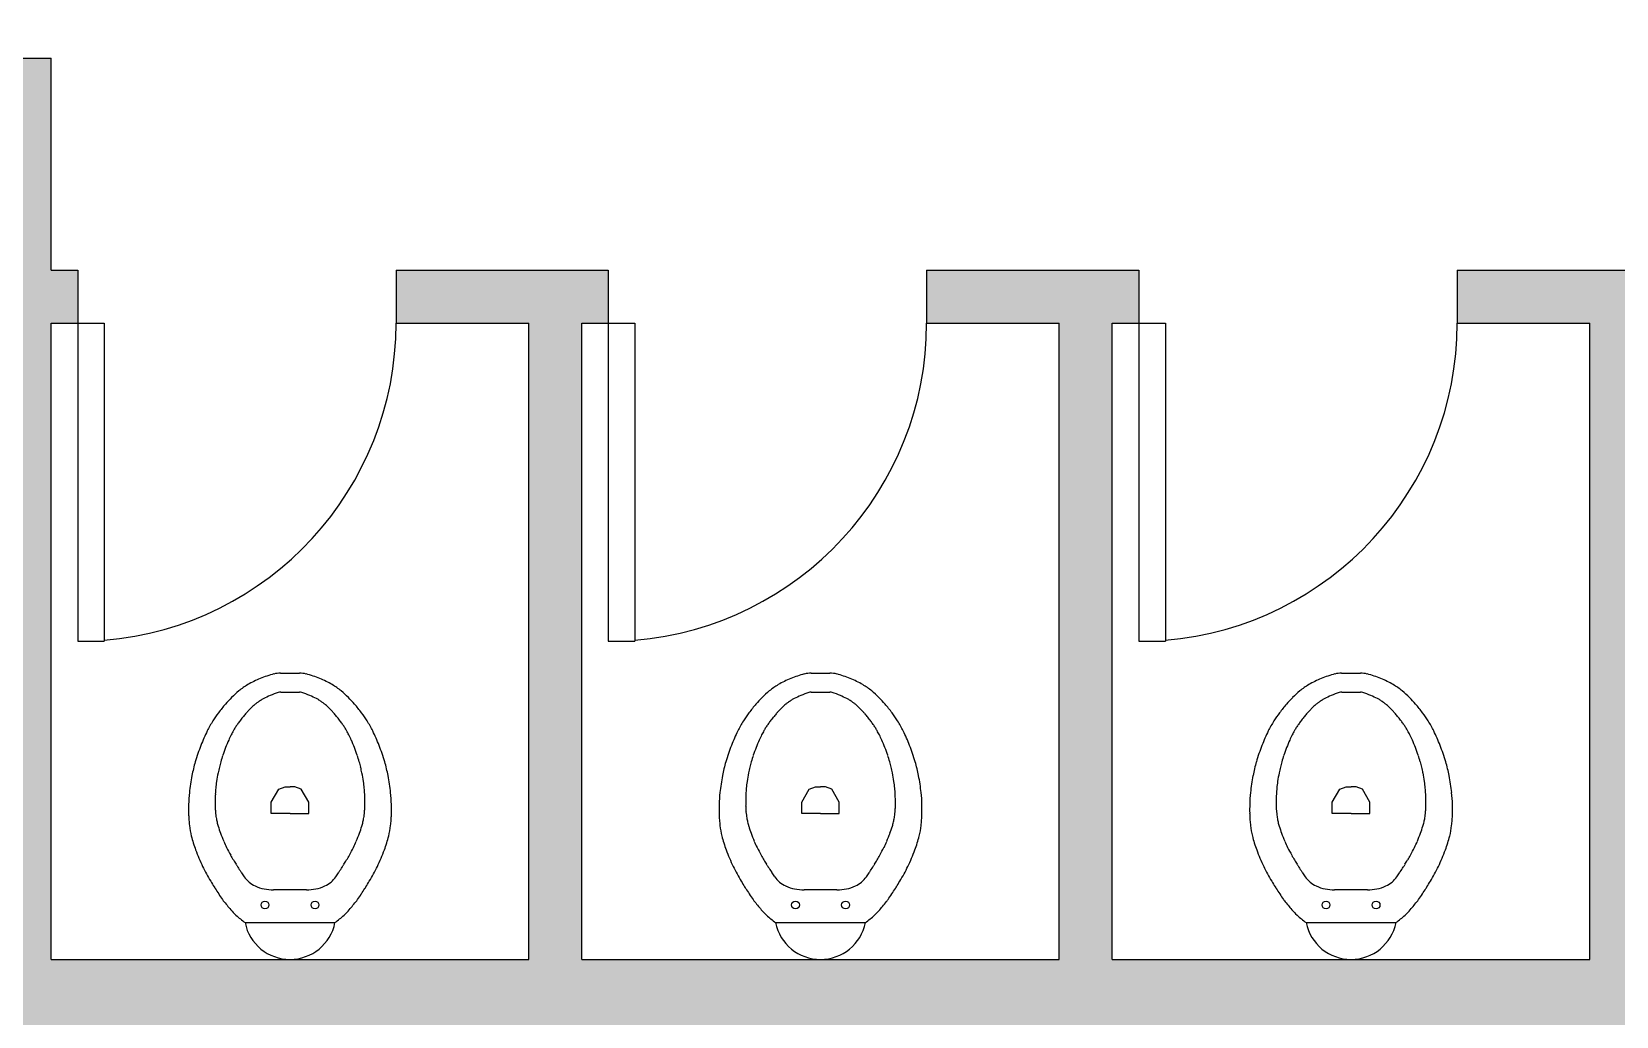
# Model space of a CAD drawing. Header units: metres. Extents: x 95 to 486, y 2972 to 3465.
# Drawn here: x 177.249 to 180.236, y 3239.496 to 3241.354 of the extents above; entities that cross this region are included whole.
import ezdxf

# ---------------------------------------------------------------- set-up
doc = ezdxf.new("R2010")
doc.units = ezdxf.units.M
for name, color, linetype in [('0_HOJA-CARATULA', 7, 'Continuous'), ('0_MUROS', 7, 'Continuous'), ('0_PUERTAS-VENTANAS', 3, 'Continuous'), ('0_SANITARIOS', 1, 'Continuous')]:
    doc.layers.add(name, color=color, linetype=linetype)

msp = doc.modelspace()

# ---------------------------------------------------------------- hatches: boundary and pattern name
at = {"layer": '0_MUROS'}
msp.add_hatch(color=256, dxfattribs=at).paths.add_polyline_path([(181.3361, 3241.3036), (181.1861, 3241.3036), (181.1861, 3240.9036), (180.9361, 3240.9036), (180.9361, 3240.8036), (181.1861, 3240.8036), (181.1861, 3239.6036), (180.2861, 3239.6036), (180.2861, 3240.8036), (180.3361, 3240.8036), (180.3361, 3240.9036), (179.9361, 3240.9036), (179.9361, 3240.8036), (180.1861, 3240.8036), (180.1861, 3239.6036), (179.2861, 3239.6036), (179.2861, 3240.8036), (179.3361, 3240.8036), (179.3361, 3240.9036), (178.9361, 3240.9036), (178.9361, 3240.8036), (179.1861, 3240.8036), (179.1861, 3239.6036), (178.2861, 3239.6036), (178.2861, 3240.8036), (178.3361, 3240.8036), (178.3361, 3240.9036), (177.9361, 3240.9036), (177.9361, 3240.8036), (178.1861, 3240.8036), (178.1861, 3239.6036), (177.2861, 3239.6036), (177.2861, 3240.8036), (177.3361, 3240.8036), (177.3361, 3240.9036), (177.2861, 3240.9036), (177.2861, 3241.3036), (177.1861, 3241.3036), (177.1861, 3239.6036), (176.2861, 3239.6036), (176.2861, 3240.9036), (176.1861, 3240.9036), (176.1861, 3239.6036), (175.2861, 3239.6036), (175.2861, 3240.9036), (175.1861, 3240.9036), (175.1861, 3239.6036), (171.8361, 3239.6036), (171.8361, 3239.4536), (175.1861, 3239.4536), (175.1861, 3238.1536), (175.2861, 3238.1536), (175.2861, 3239.4536), (176.1861, 3239.4536), (176.1861, 3238.1536), (176.2861, 3238.1536), (176.2861, 3239.4536), (177.1861, 3239.4536), (177.1861, 3237.7536), (177.2861, 3237.7536), (177.2861, 3239.4536), (178.1861, 3239.4536), (178.1861, 3238.2536), (177.9361, 3238.2536), (177.9361, 3238.1536), (178.3361, 3238.1536), (178.3361, 3238.2536), (178.2861, 3238.2536), (178.2861, 3239.4536), (179.1861, 3239.4536), (179.1861, 3238.2536), (178.9361, 3238.2536), (178.9361, 3238.1536), (179.3361, 3238.1536), (179.3361, 3238.2536), (179.2861, 3238.2536), (179.2861, 3239.4536), (180.1861, 3239.4536), (180.1861, 3238.2536), (179.9361, 3238.2536), (179.9361, 3238.1536), (180.3361, 3238.1536), (180.3361, 3238.2536), (180.2861, 3238.2536), (180.2861, 3239.4536), (181.1861, 3239.4536), (181.1861, 3238.2536), (180.9361, 3238.2536), (180.9361, 3238.1536), (181.1861, 3238.1536), (181.1861, 3237.7536), (181.3361, 3237.7536)])

# ---------------------------------------------------------------- linework, layer by layer
at = {"layer": '0_HOJA-CARATULA'}
msp.add_circle((196.2281, 3222.4589), 101.1095, dxfattribs=at)
at = {"layer": '0_MUROS'}
for p, q in [((177.1861, 3241.3036), (177.2861, 3241.3036)), ((177.2861, 3240.9036), (177.2861, 3241.3036)), ((177.2861, 3240.9036), (177.3361, 3240.9036)), ((177.3361, 3240.9036), (177.3361, 3240.8036)), ((177.9361, 3240.9036), (177.9361, 3240.8036)), ((177.9361, 3240.9036), (178.3361, 3240.9036)), ((178.3361, 3240.9036), (178.3361, 3240.8036)), ((178.9361, 3240.9036), (178.9361, 3240.8036)), ((178.9361, 3240.9036), (179.3361, 3240.9036)), ((179.3361, 3240.9036), (179.3361, 3240.8036)), ((179.9361, 3240.9036), (179.9361, 3240.8036)), ((179.9361, 3240.9036), (180.3361, 3240.9036)), ((177.2861, 3239.6036), (177.2861, 3240.8036)), ((177.2861, 3240.8036), (177.3361, 3240.8036)), ((177.9361, 3240.8036), (178.1861, 3240.8036)), ((178.1861, 3239.6036), (178.1861, 3240.8036)), ((178.2861, 3240.8036), (178.3361, 3240.8036)), ((178.2861, 3239.6036), (178.2861, 3240.8036)), ((178.9361, 3240.8036), (179.1861, 3240.8036)), ((179.1861, 3239.6036), (179.1861, 3240.8036)), ((179.2861, 3239.6036), (179.2861, 3240.8036)), ((179.2861, 3240.8036), (179.3361, 3240.8036)), ((179.9361, 3240.8036), (180.1861, 3240.8036)), ((180.1861, 3239.6036), (180.1861, 3240.8036)), ((177.2861, 3239.6036), (178.1861, 3239.6036)), ((178.2861, 3239.6036), (179.1861, 3239.6036)), ((179.2861, 3239.6036), (180.1861, 3239.6036))]:
    msp.add_line(p, q, dxfattribs=at)
at = {"layer": '0_PUERTAS-VENTANAS'}
for p, q in [((177.3361, 3240.8036), (177.3361, 3240.2036)), ((177.3361, 3240.8036), (177.3861, 3240.8036)), ((177.3861, 3240.8036), (177.3861, 3240.2036)), ((178.3361, 3240.8036), (178.3361, 3240.2036)), ((178.3361, 3240.8036), (178.3861, 3240.8036)), ((178.3861, 3240.8036), (178.3861, 3240.2036)), ((179.3361, 3240.8036), (179.3361, 3240.2036)), ((179.3361, 3240.8036), (179.3861, 3240.8036)), ((179.3861, 3240.8036), (179.3861, 3240.2036)), ((177.3361, 3240.2036), (177.3861, 3240.2036)), ((178.3361, 3240.2036), (178.3861, 3240.2036)), ((179.3361, 3240.2036), (179.3861, 3240.2036))]:
    msp.add_line(p, q, dxfattribs=at)
at = {"layer": '0_PUERTAS-VENTANAS', "color": 5}
for centre in [(177.3361, 3240.8036), (178.3361, 3240.8036), (179.3361, 3240.8036)]:
    msp.add_arc(centre, 0.6, 274.7636, 0, dxfattribs=at)
at = {"layer": '0_SANITARIOS', "color": 2}
for p, q in [((177.7183, 3240.1436), (177.7361, 3240.1436)), ((177.7361, 3240.1436), (177.7539, 3240.1436)), ((178.7183, 3240.1436), (178.7361, 3240.1436)), ((178.7361, 3240.1436), (178.7539, 3240.1436)), ((179.7183, 3240.1436), (179.7361, 3240.1436)), ((179.7361, 3240.1436), (179.7539, 3240.1436)), ((177.7185, 3240.1078), (177.7361, 3240.1078)), ((177.7361, 3240.1078), (177.7538, 3240.1078)), ((178.7185, 3240.1078), (178.7361, 3240.1078)), ((178.7361, 3240.1078), (178.7538, 3240.1078)), ((179.7185, 3240.1078), (179.7361, 3240.1078)), ((179.7361, 3240.1078), (179.7538, 3240.1078)), ((177.7007, 3239.9003), (177.7148, 3239.9248)), ((177.7148, 3239.9248), (177.7267, 3239.9289)), ((177.7267, 3239.9289), (177.7361, 3239.9289)), ((177.7455, 3239.9289), (177.7361, 3239.9289)), ((177.7574, 3239.9248), (177.7455, 3239.9289)), ((177.7715, 3239.9003), (177.7574, 3239.9248)), ((178.7007, 3239.9003), (178.7148, 3239.9248)), ((178.7148, 3239.9248), (178.7267, 3239.9289)), ((178.7267, 3239.9289), (178.7361, 3239.9289)), ((178.7455, 3239.9289), (178.7361, 3239.9289)), ((178.7574, 3239.9248), (178.7455, 3239.9289)), ((178.7715, 3239.9003), (178.7574, 3239.9248)), ((179.7007, 3239.9003), (179.7148, 3239.9248)), ((179.7148, 3239.9248), (179.7267, 3239.9289)), ((179.7267, 3239.9289), (179.7361, 3239.9289)), ((179.7455, 3239.9289), (179.7361, 3239.9289)), ((179.7574, 3239.9248), (179.7455, 3239.9289)), ((179.7715, 3239.9003), (179.7574, 3239.9248)), ((177.7007, 3239.8785), (177.7007, 3239.9003)), ((177.7715, 3239.8785), (177.7715, 3239.9003)), ((178.7007, 3239.8785), (178.7007, 3239.9003)), ((178.7715, 3239.8785), (178.7715, 3239.9003)), ((179.7007, 3239.8785), (179.7007, 3239.9003)), ((179.7715, 3239.8785), (179.7715, 3239.9003)), ((177.7361, 3239.8785), (177.7007, 3239.8785)), ((177.7361, 3239.8785), (177.7715, 3239.8785)), ((178.7361, 3239.8785), (178.7007, 3239.8785)), ((178.7361, 3239.8785), (178.7715, 3239.8785)), ((179.7361, 3239.8785), (179.7007, 3239.8785)), ((179.7361, 3239.8785), (179.7715, 3239.8785)), ((177.7361, 3239.7347), (177.7051, 3239.7347)), ((177.7671, 3239.7347), (177.7361, 3239.7347)), ((178.7361, 3239.7347), (178.7051, 3239.7347)), ((178.7671, 3239.7347), (178.7361, 3239.7347)), ((179.7361, 3239.7347), (179.7051, 3239.7347)), ((179.7671, 3239.7347), (179.7361, 3239.7347)), ((177.6513, 3239.673), (177.8209, 3239.673)), ((178.6513, 3239.673), (178.8209, 3239.673)), ((179.6513, 3239.673), (179.8209, 3239.673))]:
    msp.add_line(p, q, dxfattribs=at)
for centre in [(177.6889, 3239.7063), (177.7833, 3239.7063), (178.6889, 3239.7063), (178.7833, 3239.7063), (179.6889, 3239.7063), (179.7833, 3239.7063)]:
    msp.add_circle(centre, 0.00738, dxfattribs=at)
for centre, radius, start, end in [((177.7498, 3239.9608), 0.1862, 112.0252, 120.0689), ((177.7627, 3239.9288), 0.2207, 104.9863, 112.0252), ((177.7183, 3240.0947), 0.0489, 90, 104.9863), ((177.7539, 3240.0947), 0.0489, 75.0137, 90), ((177.7095, 3239.9288), 0.2207, 67.9748, 75.0137), ((177.7224, 3239.9608), 0.1862, 59.9311, 67.9748), ((178.7498, 3239.9608), 0.1862, 112.0252, 120.0689), ((178.7627, 3239.9288), 0.2207, 104.9863, 112.0252), ((178.7183, 3240.0947), 0.0489, 90, 104.9863), ((178.7539, 3240.0947), 0.0489, 75.0137, 90), ((178.7095, 3239.9288), 0.2207, 67.9748, 75.0137), ((178.7224, 3239.9608), 0.1862, 59.9311, 67.9748), ((179.7498, 3239.9608), 0.1862, 112.0252, 120.0689), ((179.7627, 3239.9288), 0.2207, 104.9863, 112.0252), ((179.7183, 3240.0947), 0.0489, 90, 104.9863), ((179.7539, 3240.0947), 0.0489, 75.0137, 90), ((179.7095, 3239.9288), 0.2207, 67.9748, 75.0137), ((179.7224, 3239.9608), 0.1862, 59.9311, 67.9748), ((177.7729, 3239.9487), 0.2091, 134.5972, 139.2907), ((177.7932, 3239.9281), 0.2381, 130.1987, 134.5972), ((177.7154, 3240.0202), 0.1175, 120.0689, 130.1987), ((177.7114, 3240.0446), 0.0567, 116.0471, 121.7176), ((177.8309, 3239.8001), 0.3289, 113.6942, 116.0471), ((177.7715, 3239.9354), 0.1811, 108.53, 113.6942), ((177.7185, 3240.0937), 0.0142, 90, 108.53), ((177.7538, 3240.0937), 0.0142, 71.47, 90), ((177.7007, 3239.9354), 0.1811, 66.3058, 71.47), ((177.6413, 3239.8001), 0.3289, 63.9529, 66.3058), ((177.7609, 3240.0446), 0.0567, 58.2824, 63.9529), ((177.7568, 3240.0202), 0.1175, 49.8013, 59.9311), ((177.679, 3239.9281), 0.2381, 45.4028, 49.8013), ((177.6993, 3239.9487), 0.2091, 40.7093, 45.4028), ((178.7729, 3239.9487), 0.2091, 134.5972, 139.2907), ((178.7932, 3239.9281), 0.2381, 130.1987, 134.5972), ((178.7154, 3240.0202), 0.1175, 120.0689, 130.1987), ((178.7114, 3240.0446), 0.0567, 116.0471, 121.7176), ((178.8309, 3239.8001), 0.3289, 113.6942, 116.0471), ((178.7715, 3239.9354), 0.1811, 108.53, 113.6942), ((178.7185, 3240.0937), 0.0142, 90, 108.53), ((178.7538, 3240.0937), 0.0142, 71.47, 90), ((178.7007, 3239.9354), 0.1811, 66.3058, 71.47), ((178.6413, 3239.8001), 0.3289, 63.9529, 66.3058), ((178.7609, 3240.0446), 0.0567, 58.2824, 63.9529), ((178.7568, 3240.0202), 0.1175, 49.8013, 59.9311), ((178.679, 3239.9281), 0.2381, 45.4028, 49.8013), ((178.6993, 3239.9487), 0.2091, 40.7093, 45.4028), ((179.7729, 3239.9487), 0.2091, 134.5972, 139.2907), ((179.7932, 3239.9281), 0.2381, 130.1987, 134.5972), ((179.7154, 3240.0202), 0.1175, 120.0689, 130.1987), ((179.7114, 3240.0446), 0.0567, 116.0471, 121.7176), ((179.8309, 3239.8001), 0.3289, 113.6942, 116.0471), ((179.7715, 3239.9354), 0.1811, 108.53, 113.6942), ((179.7185, 3240.0937), 0.0142, 90, 108.53), ((179.7538, 3240.0937), 0.0142, 71.47, 90), ((179.7007, 3239.9354), 0.1811, 66.3058, 71.47), ((179.6413, 3239.8001), 0.3289, 63.9529, 66.3058), ((179.7609, 3240.0446), 0.0567, 58.2824, 63.9529), ((179.7568, 3240.0202), 0.1175, 49.8013, 59.9311), ((179.679, 3239.9281), 0.2381, 45.4028, 49.8013), ((179.6993, 3239.9487), 0.2091, 40.7093, 45.4028), ((177.7923, 3239.9259), 0.2386, 143.215, 147.6648), ((177.8469, 3239.8851), 0.3067, 139.2907, 143.215), ((177.799, 3239.9386), 0.1947, 138.865, 141.2528), ((177.7847, 3239.951), 0.1758, 136.944, 138.865), ((177.8446, 3239.8951), 0.2577, 135.3572, 136.944), ((177.7569, 3239.9817), 0.1346, 132.398, 135.3572), ((177.7716, 3239.9656), 0.1563, 129.6524, 132.398), ((177.7134, 3240.0358), 0.0651, 125.1338, 129.6524), ((177.7415, 3239.9959), 0.1139, 121.7176, 125.1338), ((177.7308, 3239.9959), 0.1139, 54.8662, 58.2824), ((177.7588, 3240.0358), 0.0651, 50.3476, 54.8662), ((177.7006, 3239.9656), 0.1563, 47.602, 50.3476), ((177.7153, 3239.9817), 0.1346, 44.6428, 47.602), ((177.6277, 3239.8951), 0.2577, 43.056, 44.6428), ((177.6875, 3239.951), 0.1758, 41.135, 43.056), ((177.6733, 3239.9386), 0.1947, 38.7472, 41.135), ((177.6253, 3239.8851), 0.3067, 36.785, 40.7093), ((177.6799, 3239.9259), 0.2386, 32.3352, 36.785), ((178.7923, 3239.9259), 0.2386, 143.215, 147.6648), ((178.8469, 3239.8851), 0.3067, 139.2907, 143.215), ((178.799, 3239.9386), 0.1947, 138.865, 141.2528), ((178.7847, 3239.951), 0.1758, 136.944, 138.865), ((178.8446, 3239.8951), 0.2577, 135.3572, 136.944), ((178.7569, 3239.9817), 0.1346, 132.398, 135.3572), ((178.7716, 3239.9656), 0.1563, 129.6524, 132.398), ((178.7134, 3240.0358), 0.0651, 125.1338, 129.6524), ((178.7415, 3239.9959), 0.1139, 121.7176, 125.1338), ((178.7308, 3239.9959), 0.1139, 54.8662, 58.2824), ((178.7588, 3240.0358), 0.0651, 50.3476, 54.8662), ((178.7006, 3239.9656), 0.1563, 47.602, 50.3476), ((178.7153, 3239.9817), 0.1346, 44.6428, 47.602), ((178.6277, 3239.8951), 0.2577, 43.056, 44.6428), ((178.6875, 3239.951), 0.1758, 41.135, 43.056), ((178.6733, 3239.9386), 0.1947, 38.7472, 41.135), ((178.6253, 3239.8851), 0.3067, 36.785, 40.7093), ((178.6799, 3239.9259), 0.2386, 32.3352, 36.785), ((179.7923, 3239.9259), 0.2386, 143.215, 147.6648), ((179.8469, 3239.8851), 0.3067, 139.2907, 143.215), ((179.799, 3239.9386), 0.1947, 138.865, 141.2528), ((179.7847, 3239.951), 0.1758, 136.944, 138.865), ((179.8446, 3239.8951), 0.2577, 135.3572, 136.944), ((179.7569, 3239.9817), 0.1346, 132.398, 135.3572), ((179.7716, 3239.9656), 0.1563, 129.6524, 132.398), ((179.7134, 3240.0358), 0.0651, 125.1338, 129.6524), ((179.7415, 3239.9959), 0.1139, 121.7176, 125.1338), ((179.7308, 3239.9959), 0.1139, 54.8662, 58.2824), ((179.7588, 3240.0358), 0.0651, 50.3476, 54.8662), ((179.7006, 3239.9656), 0.1563, 47.602, 50.3476), ((179.7153, 3239.9817), 0.1346, 44.6428, 47.602), ((179.6277, 3239.8951), 0.2577, 43.056, 44.6428), ((179.6875, 3239.951), 0.1758, 41.135, 43.056), ((179.6733, 3239.9386), 0.1947, 38.7472, 41.135), ((179.6253, 3239.8851), 0.3067, 36.785, 40.7093), ((179.6799, 3239.9259), 0.2386, 32.3352, 36.785), ((177.7548, 3239.9496), 0.1942, 147.6648, 154.0435), ((177.7342, 3239.9768), 0.1199, 147.6623, 150.8541), ((177.7895, 3239.9418), 0.1853, 145.4399, 147.6623), ((177.8014, 3239.9337), 0.1997, 143.2993, 145.4399), ((177.8538, 3239.8946), 0.2651, 141.2528, 143.2993), ((177.6184, 3239.8946), 0.2651, 36.7007, 38.7472), ((177.6708, 3239.9337), 0.1997, 34.5601, 36.7007), ((177.6827, 3239.9418), 0.1853, 32.3377, 34.5601), ((177.738, 3239.9768), 0.1199, 29.1459, 32.3377), ((177.7174, 3239.9496), 0.1942, 25.9565, 32.3352), ((178.7548, 3239.9496), 0.1942, 147.6648, 154.0435), ((178.7342, 3239.9768), 0.1199, 147.6623, 150.8541), ((178.7895, 3239.9418), 0.1853, 145.4399, 147.6623), ((178.8014, 3239.9337), 0.1997, 143.2993, 145.4399), ((178.8538, 3239.8946), 0.2651, 141.2528, 143.2993), ((178.6184, 3239.8946), 0.2651, 36.7007, 38.7472), ((178.6708, 3239.9337), 0.1997, 34.5601, 36.7007), ((178.6827, 3239.9418), 0.1853, 32.3377, 34.5601), ((178.738, 3239.9768), 0.1199, 29.1459, 32.3377), ((178.7174, 3239.9496), 0.1942, 25.9565, 32.3352), ((179.7548, 3239.9496), 0.1942, 147.6648, 154.0435), ((179.7342, 3239.9768), 0.1199, 147.6623, 150.8541), ((179.7895, 3239.9418), 0.1853, 145.4399, 147.6623), ((179.8014, 3239.9337), 0.1997, 143.2993, 145.4399), ((179.8538, 3239.8946), 0.2651, 141.2528, 143.2993), ((179.6184, 3239.8946), 0.2651, 36.7007, 38.7472), ((179.6708, 3239.9337), 0.1997, 34.5601, 36.7007), ((179.6827, 3239.9418), 0.1853, 32.3377, 34.5601), ((179.738, 3239.9768), 0.1199, 29.1459, 32.3377), ((179.7174, 3239.9496), 0.1942, 25.9565, 32.3352), ((177.9259, 3239.8672), 0.3841, 158.6416, 163.5108), ((177.9161, 3239.8711), 0.3736, 154.0435, 158.6416), ((177.9702, 3239.864), 0.3818, 156.3425, 158.6232), ((177.7964, 3239.9401), 0.192, 153.1266, 156.3425), ((177.8361, 3239.92), 0.2365, 150.8541, 153.1266), ((177.6361, 3239.92), 0.2365, 26.8734, 29.1459), ((177.6758, 3239.9401), 0.192, 23.6575, 26.8734), ((177.502, 3239.864), 0.3818, 21.3768, 23.6575), ((177.5561, 3239.8711), 0.3736, 21.3584, 25.9565), ((177.5463, 3239.8672), 0.3841, 16.4892, 21.3584), ((178.9259, 3239.8672), 0.3841, 158.6416, 163.5108), ((178.9161, 3239.8711), 0.3736, 154.0435, 158.6416), ((178.9702, 3239.864), 0.3818, 156.3425, 158.6232), ((178.7964, 3239.9401), 0.192, 153.1266, 156.3425), ((178.8361, 3239.92), 0.2365, 150.8541, 153.1266), ((178.6361, 3239.92), 0.2365, 26.8734, 29.1459), ((178.6758, 3239.9401), 0.192, 23.6575, 26.8734), ((178.502, 3239.864), 0.3818, 21.3768, 23.6575), ((178.5561, 3239.8711), 0.3736, 21.3584, 25.9565), ((178.5463, 3239.8672), 0.3841, 16.4892, 21.3584), ((179.9259, 3239.8672), 0.3841, 158.6416, 163.5108), ((179.9161, 3239.8711), 0.3736, 154.0435, 158.6416), ((179.9702, 3239.864), 0.3818, 156.3425, 158.6232), ((179.7964, 3239.9401), 0.192, 153.1266, 156.3425), ((179.8361, 3239.92), 0.2365, 150.8541, 153.1266), ((179.6361, 3239.92), 0.2365, 26.8734, 29.1459), ((179.6758, 3239.9401), 0.192, 23.6575, 26.8734), ((179.502, 3239.864), 0.3818, 21.3768, 23.6575), ((179.5561, 3239.8711), 0.3736, 21.3584, 25.9565), ((179.5463, 3239.8672), 0.3841, 16.4892, 21.3584), ((177.8062, 3239.9027), 0.2593, 163.5108, 169.4386), ((177.8458, 3239.9077), 0.2498, 164.075, 166.4747), ((177.8403, 3239.9093), 0.2441, 161.0762, 164.075), ((177.9545, 3239.8702), 0.3649, 158.6232, 161.0762), ((177.5177, 3239.8702), 0.3649, 18.9238, 21.3768), ((177.6319, 3239.9093), 0.2441, 15.925, 18.9238), ((177.6265, 3239.9077), 0.2498, 13.5253, 15.925), ((177.666, 3239.9027), 0.2593, 10.5614, 16.4892), ((178.8062, 3239.9027), 0.2593, 163.5108, 169.4386), ((178.8458, 3239.9077), 0.2498, 164.075, 166.4747), ((178.8403, 3239.9093), 0.2441, 161.0762, 164.075), ((178.9545, 3239.8702), 0.3649, 158.6232, 161.0762), ((178.5177, 3239.8702), 0.3649, 18.9238, 21.3768), ((178.6319, 3239.9093), 0.2441, 15.925, 18.9238), ((178.6265, 3239.9077), 0.2498, 13.5253, 15.925), ((178.666, 3239.9027), 0.2593, 10.5614, 16.4892), ((179.8062, 3239.9027), 0.2593, 163.5108, 169.4386), ((179.8458, 3239.9077), 0.2498, 164.075, 166.4747), ((179.8403, 3239.9093), 0.2441, 161.0762, 164.075), ((179.9545, 3239.8702), 0.3649, 158.6232, 161.0762), ((179.5177, 3239.8702), 0.3649, 18.9238, 21.3768), ((179.6319, 3239.9093), 0.2441, 15.925, 18.9238), ((179.6265, 3239.9077), 0.2498, 13.5253, 15.925), ((179.666, 3239.9027), 0.2593, 10.5614, 16.4892), ((178.0063, 3239.8654), 0.4629, 169.4386, 173.4513), ((177.9338, 3239.8888), 0.3399, 168.7198, 171.445), ((177.8804, 3239.8994), 0.2854, 166.4747, 168.7198), ((177.5918, 3239.8994), 0.2854, 11.2802, 13.5253), ((177.5384, 3239.8888), 0.3399, 8.555, 11.2802), ((177.4659, 3239.8654), 0.4629, 6.5487, 10.5614), ((179.0063, 3239.8654), 0.4629, 169.4386, 173.4513), ((178.9338, 3239.8888), 0.3399, 168.7198, 171.445), ((178.8804, 3239.8994), 0.2854, 166.4747, 168.7198), ((178.5918, 3239.8994), 0.2854, 11.2802, 13.5253), ((178.5384, 3239.8888), 0.3399, 8.555, 11.2802), ((178.4659, 3239.8654), 0.4629, 6.5487, 10.5614), ((180.0063, 3239.8654), 0.4629, 169.4386, 173.4513), ((179.9338, 3239.8888), 0.3399, 168.7198, 171.445), ((179.8804, 3239.8994), 0.2854, 166.4747, 168.7198), ((179.5918, 3239.8994), 0.2854, 11.2802, 13.5253), ((179.5384, 3239.8888), 0.3399, 8.555, 11.2802), ((179.4659, 3239.8654), 0.4629, 6.5487, 10.5614), ((177.767, 3239.8928), 0.222, 173.4513, 179.2465), ((178.038, 3239.8872), 0.4436, 174.8989, 176.3489), ((177.8069, 3239.9078), 0.2116, 171.445, 174.8989), ((177.6653, 3239.9078), 0.2116, 5.1011, 8.555), ((177.4342, 3239.8872), 0.4436, 3.6511, 5.1011), ((177.7052, 3239.8928), 0.222, 0.7535, 6.5487), ((178.767, 3239.8928), 0.222, 173.4513, 179.2465), ((179.038, 3239.8872), 0.4436, 174.8989, 176.3489), ((178.8069, 3239.9078), 0.2116, 171.445, 174.8989), ((178.6653, 3239.9078), 0.2116, 5.1011, 8.555), ((178.4342, 3239.8872), 0.4436, 3.6511, 5.1011), ((178.7052, 3239.8928), 0.222, 0.7535, 6.5487), ((179.767, 3239.8928), 0.222, 173.4513, 179.2465), ((180.038, 3239.8872), 0.4436, 174.8989, 176.3489), ((179.8069, 3239.9078), 0.2116, 171.445, 174.8989), ((179.6653, 3239.9078), 0.2116, 5.1011, 8.555), ((179.4342, 3239.8872), 0.4436, 3.6511, 5.1011), ((179.7052, 3239.8928), 0.222, 0.7535, 6.5487), ((178.3577, 3239.8851), 0.8127, 179.2465, 180.3871), ((178.2584, 3239.8976), 0.6634, 178.9888, 179.8168), ((177.821, 3239.899), 0.226, 179.8168, 181.2352), ((178.3642, 3239.9107), 0.7694, 181.2352, 181.5772), ((177.7289, 3239.9069), 0.1338, 176.3489, 178.9888), ((177.6381, 3239.8907), 0.043, 181.5772, 183.0242), ((177.6527, 3239.8915), 0.0576, 183.0242, 183.8125), ((178.2409, 3239.9307), 0.6472, 183.8125, 184.0477), ((177.2313, 3239.9307), 0.6472, 355.9523, 356.1875), ((177.7433, 3239.9069), 0.1338, 1.0112, 3.6511), ((177.8195, 3239.8915), 0.0576, 356.1875, 356.9758), ((177.108, 3239.9107), 0.7694, 358.4228, 358.7648), ((177.8342, 3239.8907), 0.043, 356.9758, 358.4228), ((177.2138, 3239.8976), 0.6634, 0.1832, 1.0112), ((177.6512, 3239.899), 0.226, 358.7648, 0.1832), ((177.1146, 3239.8851), 0.8127, 359.6129, 0.7535), ((179.3577, 3239.8851), 0.8127, 179.2465, 180.3871), ((179.2584, 3239.8976), 0.6634, 178.9888, 179.8168), ((178.821, 3239.899), 0.226, 179.8168, 181.2352), ((179.3642, 3239.9107), 0.7694, 181.2352, 181.5772), ((178.7289, 3239.9069), 0.1338, 176.3489, 178.9888), ((178.6381, 3239.8907), 0.043, 181.5772, 183.0242), ((178.6527, 3239.8915), 0.0576, 183.0242, 183.8125), ((179.2409, 3239.9307), 0.6472, 183.8125, 184.0477), ((178.2313, 3239.9307), 0.6472, 355.9523, 356.1875), ((178.7433, 3239.9069), 0.1338, 1.0112, 3.6511), ((178.8195, 3239.8915), 0.0576, 356.1875, 356.9758), ((178.108, 3239.9107), 0.7694, 358.4228, 358.7648), ((178.8342, 3239.8907), 0.043, 356.9758, 358.4228), ((178.2138, 3239.8976), 0.6634, 0.1832, 1.0112), ((178.6512, 3239.899), 0.226, 358.7648, 0.1832), ((178.1146, 3239.8851), 0.8127, 359.6129, 0.7535), ((180.3577, 3239.8851), 0.8127, 179.2465, 180.3871), ((180.2584, 3239.8976), 0.6634, 178.9888, 179.8168), ((179.821, 3239.899), 0.226, 179.8168, 181.2352), ((180.3642, 3239.9107), 0.7694, 181.2352, 181.5772), ((179.7289, 3239.9069), 0.1338, 176.3489, 178.9888), ((179.6381, 3239.8907), 0.043, 181.5772, 183.0242), ((179.6527, 3239.8915), 0.0576, 183.0242, 183.8125), ((180.2409, 3239.9307), 0.6472, 183.8125, 184.0477), ((179.2313, 3239.9307), 0.6472, 355.9523, 356.1875), ((179.7433, 3239.9069), 0.1338, 1.0112, 3.6511), ((179.8195, 3239.8915), 0.0576, 356.1875, 356.9758), ((179.108, 3239.9107), 0.7694, 358.4228, 358.7648), ((179.8342, 3239.8907), 0.043, 356.9758, 358.4228), ((179.2138, 3239.8976), 0.6634, 0.1832, 1.0112), ((179.6512, 3239.899), 0.226, 358.7648, 0.1832), ((179.1146, 3239.8851), 0.8127, 359.6129, 0.7535), ((177.7317, 3239.8808), 0.1867, 180.3871, 182.7672), ((177.6896, 3239.8788), 0.1446, 182.7672, 184.8577), ((178.1006, 3239.9137), 0.557, 184.8577, 185.9227), ((177.6858, 3239.8707), 0.14, 185.9227, 194.2054), ((177.7252, 3239.8942), 0.1301, 184.0477, 185.3902), ((178.162, 3239.9354), 0.5689, 185.3902, 186.0323), ((177.6637, 3239.8827), 0.0678, 186.0323, 190.0641), ((177.7962, 3239.9063), 0.2023, 190.0641, 192.397), ((177.6925, 3239.8835), 0.0962, 192.397, 197.2573), ((177.7797, 3239.8835), 0.0962, 342.7427, 347.603), ((177.6761, 3239.9063), 0.2023, 347.603, 349.9359), ((177.8086, 3239.8827), 0.0678, 349.9359, 353.9677), ((177.3102, 3239.9354), 0.5689, 353.9677, 354.6098), ((177.747, 3239.8942), 0.1301, 354.6098, 355.9523), ((177.7864, 3239.8707), 0.14, 345.7946, 354.0773), ((177.3717, 3239.9137), 0.557, 354.0773, 355.1423), ((177.7826, 3239.8788), 0.1446, 355.1423, 357.2328), ((177.7406, 3239.8808), 0.1867, 357.2328, 359.6129), ((178.7317, 3239.8808), 0.1867, 180.3871, 182.7672), ((178.6896, 3239.8788), 0.1446, 182.7672, 184.8577), ((179.1006, 3239.9137), 0.557, 184.8577, 185.9227), ((178.6858, 3239.8707), 0.14, 185.9227, 194.2054), ((178.7252, 3239.8942), 0.1301, 184.0477, 185.3902), ((179.162, 3239.9354), 0.5689, 185.3902, 186.0323), ((178.6637, 3239.8827), 0.0678, 186.0323, 190.0641), ((178.7962, 3239.9063), 0.2023, 190.0641, 192.397), ((178.6925, 3239.8835), 0.0962, 192.397, 197.2573), ((178.7797, 3239.8835), 0.0962, 342.7427, 347.603), ((178.6761, 3239.9063), 0.2023, 347.603, 349.9359), ((178.8086, 3239.8827), 0.0678, 349.9359, 353.9677), ((178.3102, 3239.9354), 0.5689, 353.9677, 354.6098), ((178.747, 3239.8942), 0.1301, 354.6098, 355.9523), ((178.7864, 3239.8707), 0.14, 345.7946, 354.0773), ((178.3717, 3239.9137), 0.557, 354.0773, 355.1423), ((178.7826, 3239.8788), 0.1446, 355.1423, 357.2328), ((178.7406, 3239.8808), 0.1867, 357.2328, 359.6129), ((179.7317, 3239.8808), 0.1867, 180.3871, 182.7672), ((179.6896, 3239.8788), 0.1446, 182.7672, 184.8577), ((180.1006, 3239.9137), 0.557, 184.8577, 185.9227), ((179.6858, 3239.8707), 0.14, 185.9227, 194.2054), ((179.7252, 3239.8942), 0.1301, 184.0477, 185.3902), ((180.162, 3239.9354), 0.5689, 185.3902, 186.0323), ((179.6637, 3239.8827), 0.0678, 186.0323, 190.0641), ((179.7962, 3239.9063), 0.2023, 190.0641, 192.397), ((179.6925, 3239.8835), 0.0962, 192.397, 197.2573), ((179.7797, 3239.8835), 0.0962, 342.7427, 347.603), ((179.6761, 3239.9063), 0.2023, 347.603, 349.9359), ((179.8086, 3239.8827), 0.0678, 349.9359, 353.9677), ((179.3102, 3239.9354), 0.5689, 353.9677, 354.6098), ((179.747, 3239.8942), 0.1301, 354.6098, 355.9523), ((179.7864, 3239.8707), 0.14, 345.7946, 354.0773), ((179.3717, 3239.9137), 0.557, 354.0773, 355.1423), ((179.7826, 3239.8788), 0.1446, 355.1423, 357.2328), ((179.7406, 3239.8808), 0.1867, 357.2328, 359.6129), ((177.7998, 3239.8996), 0.2576, 194.2054, 200.3092), ((177.8697, 3239.9385), 0.2817, 197.2573, 200.0968), ((177.9132, 3239.9545), 0.3281, 200.0968, 202.9816), ((177.7908, 3239.9025), 0.1952, 202.9816, 206.7224), ((177.6814, 3239.9025), 0.1952, 333.2776, 337.0184), ((177.559, 3239.9545), 0.3281, 337.0184, 339.9032), ((177.6025, 3239.9385), 0.2817, 339.9032, 342.7427), ((177.6724, 3239.8996), 0.2576, 339.6908, 345.7946), ((178.7998, 3239.8996), 0.2576, 194.2054, 200.3092), ((178.8697, 3239.9385), 0.2817, 197.2573, 200.0968), ((178.9132, 3239.9545), 0.3281, 200.0968, 202.9816), ((178.7908, 3239.9025), 0.1952, 202.9816, 206.7224), ((178.6814, 3239.9025), 0.1952, 333.2776, 337.0184), ((178.559, 3239.9545), 0.3281, 337.0184, 339.9032), ((178.6025, 3239.9385), 0.2817, 339.9032, 342.7427), ((178.6724, 3239.8996), 0.2576, 339.6908, 345.7946), ((179.7998, 3239.8996), 0.2576, 194.2054, 200.3092), ((179.8697, 3239.9385), 0.2817, 197.2573, 200.0968), ((179.9132, 3239.9545), 0.3281, 200.0968, 202.9816), ((179.7908, 3239.9025), 0.1952, 202.9816, 206.7224), ((179.6814, 3239.9025), 0.1952, 333.2776, 337.0184), ((179.559, 3239.9545), 0.3281, 337.0184, 339.9032), ((179.6025, 3239.9385), 0.2817, 339.9032, 342.7427), ((179.6724, 3239.8996), 0.2576, 339.6908, 345.7946), ((177.8992, 3239.9364), 0.3636, 200.3092, 205.654), ((178.0932, 3240.0548), 0.5336, 206.7224, 208.4998), ((177.8068, 3239.8993), 0.2078, 208.4998, 211.3481), ((177.6654, 3239.8993), 0.2078, 328.6519, 331.5002), ((177.379, 3240.0548), 0.5336, 331.5002, 333.2776), ((177.573, 3239.9364), 0.3636, 334.346, 339.6908), ((178.8992, 3239.9364), 0.3636, 200.3092, 205.654), ((179.0932, 3240.0548), 0.5336, 206.7224, 208.4998), ((178.8068, 3239.8993), 0.2078, 208.4998, 211.3481), ((178.6654, 3239.8993), 0.2078, 328.6519, 331.5002), ((178.379, 3240.0548), 0.5336, 331.5002, 333.2776), ((178.573, 3239.9364), 0.3636, 334.346, 339.6908), ((179.8992, 3239.9364), 0.3636, 200.3092, 205.654), ((180.0932, 3240.0548), 0.5336, 206.7224, 208.4998), ((179.8068, 3239.8993), 0.2078, 208.4998, 211.3481), ((179.6654, 3239.8993), 0.2078, 328.6519, 331.5002), ((179.379, 3240.0548), 0.5336, 331.5002, 333.2776), ((179.573, 3239.9364), 0.3636, 334.346, 339.6908), ((177.8605, 3239.9178), 0.3207, 205.654, 211.3456), ((181.9621, 3242.4305), 5.0733, 211.3481, 211.4571), ((177.9074, 3239.9499), 0.32, 211.4571, 211.8912), ((180.9184, 3241.8235), 3.8664, 211.8912, 211.9267), ((178.0118, 3240.0124), 0.4417, 211.9267, 212.0315), ((177.6615, 3239.7932), 0.0285, 212.0315, 212.8376), ((194.8817, 3250.907), 20.5236, 212.83762, 212.86764), ((177.7488, 3239.8369), 0.1255, 212.8676, 213.8734), ((179.3793, 3240.9314), 2.0893, 213.8734, 214.12), ((176.0929, 3240.9314), 2.0893, 325.88, 326.1266), ((177.7234, 3239.8369), 0.1255, 326.1266, 327.1324), ((160.5905, 3250.907), 20.5236, 327.13236, 327.16238), ((177.8108, 3239.7932), 0.0285, 327.1624, 327.9685), ((177.4604, 3240.0124), 0.4417, 327.9685, 328.0733), ((174.5538, 3241.8235), 3.8664, 328.0733, 328.1088), ((177.5649, 3239.9499), 0.32, 328.1088, 328.5429), ((173.5101, 3242.4305), 5.0733, 328.5429, 328.6519), ((177.6117, 3239.9178), 0.3207, 328.6544, 334.346), ((178.8605, 3239.9178), 0.3207, 205.654, 211.3456), ((182.9621, 3242.4305), 5.0733, 211.3481, 211.4571), ((178.9074, 3239.9499), 0.32, 211.4571, 211.8912), ((181.9184, 3241.8235), 3.8664, 211.8912, 211.9267), ((179.0118, 3240.0124), 0.4417, 211.9267, 212.0315), ((178.6615, 3239.7932), 0.0285, 212.0315, 212.8376), ((195.8817, 3250.907), 20.5236, 212.83762, 212.86764), ((178.7488, 3239.8369), 0.1255, 212.8676, 213.8734), ((180.3793, 3240.9314), 2.0893, 213.8734, 214.12), ((177.0929, 3240.9314), 2.0893, 325.88, 326.1266), ((178.7234, 3239.8369), 0.1255, 326.1266, 327.1324), ((161.5905, 3250.907), 20.5236, 327.13236, 327.16238), ((178.8108, 3239.7932), 0.0285, 327.1624, 327.9685), ((178.4604, 3240.0124), 0.4417, 327.9685, 328.0733), ((175.5538, 3241.8235), 3.8664, 328.0733, 328.1088), ((178.5649, 3239.9499), 0.32, 328.1088, 328.5429), ((174.5101, 3242.4305), 5.0733, 328.5429, 328.6519), ((178.6117, 3239.9178), 0.3207, 328.6544, 334.346), ((179.8605, 3239.9178), 0.3207, 205.654, 211.3456), ((183.9621, 3242.4305), 5.0733, 211.3481, 211.4571), ((179.9074, 3239.9499), 0.32, 211.4571, 211.8912), ((182.9184, 3241.8235), 3.8664, 211.8912, 211.9267), ((180.0118, 3240.0124), 0.4417, 211.9267, 212.0315), ((179.6615, 3239.7932), 0.0285, 212.0315, 212.8376), ((196.8817, 3250.907), 20.5236, 212.83762, 212.86764), ((179.7488, 3239.8369), 0.1255, 212.8676, 213.8734), ((181.3793, 3240.9314), 2.0893, 213.8734, 214.12), ((178.0929, 3240.9314), 2.0893, 325.88, 326.1266), ((179.7234, 3239.8369), 0.1255, 326.1266, 327.1324), ((162.5905, 3250.907), 20.5236, 327.13236, 327.16238), ((179.8108, 3239.7932), 0.0285, 327.1624, 327.9685), ((179.4604, 3240.0124), 0.4417, 327.9685, 328.0733), ((176.5538, 3241.8235), 3.8664, 328.0733, 328.1088), ((179.5649, 3239.9499), 0.32, 328.1088, 328.5429), ((175.5101, 3242.4305), 5.0733, 328.5429, 328.6519), ((179.6117, 3239.9178), 0.3207, 328.6544, 334.346), ((180.2788, 3241.3908), 3.1523, 211.3456, 211.5687), ((177.8538, 3239.9007), 0.306, 211.5687, 212.2846), ((178.1258, 3240.0725), 0.6277, 212.2846, 213.3906), ((177.6905, 3239.7872), 0.0493, 214.12, 245.9305), ((177.7051, 3239.8199), 0.0852, 245.9305, 270), ((177.7671, 3239.8199), 0.0852, 270, 294.0695), ((177.7817, 3239.7872), 0.0493, 294.0695, 325.88), ((177.3465, 3240.0725), 0.6277, 326.6094, 327.7154), ((177.6185, 3239.9007), 0.306, 327.7154, 328.4313), ((175.1934, 3241.3908), 3.1523, 328.4313, 328.6544), ((181.2788, 3241.3908), 3.1523, 211.3456, 211.5687), ((178.8538, 3239.9007), 0.306, 211.5687, 212.2846), ((179.1258, 3240.0725), 0.6277, 212.2846, 213.3906), ((178.6905, 3239.7872), 0.0493, 214.12, 245.9305), ((178.7051, 3239.8199), 0.0852, 245.9305, 270), ((178.7671, 3239.8199), 0.0852, 270, 294.0695), ((178.7817, 3239.7872), 0.0493, 294.0695, 325.88), ((178.3465, 3240.0725), 0.6277, 326.6094, 327.7154), ((178.6185, 3239.9007), 0.306, 327.7154, 328.4313), ((176.1934, 3241.3908), 3.1523, 328.4313, 328.6544), ((182.2788, 3241.3908), 3.1523, 211.3456, 211.5687), ((179.8538, 3239.9007), 0.306, 211.5687, 212.2846), ((180.1258, 3240.0725), 0.6277, 212.2846, 213.3906), ((179.6905, 3239.7872), 0.0493, 214.12, 245.9305), ((179.7051, 3239.8199), 0.0852, 245.9305, 270), ((179.7671, 3239.8199), 0.0852, 270, 294.0695), ((179.7817, 3239.7872), 0.0493, 294.0695, 325.88), ((179.3465, 3240.0725), 0.6277, 326.6094, 327.7154), ((179.6185, 3239.9007), 0.306, 327.7154, 328.4313), ((177.1934, 3241.3908), 3.1523, 328.4313, 328.6544), ((178.1979, 3240.1201), 0.7141, 213.3906, 214.4275), ((177.6339, 3239.7335), 0.0304, 214.4275, 219.2635), ((179.3543, 3241.1398), 2.2524, 219.2635, 219.8247), ((176.1179, 3241.1398), 2.2524, 320.1753, 320.7365), ((177.8383, 3239.7335), 0.0304, 320.7365, 325.5725), ((177.2743, 3240.1201), 0.7141, 325.5725, 326.6094), ((179.1979, 3240.1201), 0.7141, 213.3906, 214.4275), ((178.6339, 3239.7335), 0.0304, 214.4275, 219.2635), ((180.3543, 3241.1398), 2.2524, 219.2635, 219.8247), ((177.1179, 3241.1398), 2.2524, 320.1753, 320.7365), ((178.8383, 3239.7335), 0.0304, 320.7365, 325.5725), ((178.2743, 3240.1201), 0.7141, 325.5725, 326.6094), ((180.1979, 3240.1201), 0.7141, 213.3906, 214.4275), ((179.6339, 3239.7335), 0.0304, 214.4275, 219.2635), ((181.3543, 3241.1398), 2.2524, 219.2635, 219.8247), ((178.1179, 3241.1398), 2.2524, 320.1753, 320.7365), ((179.8383, 3239.7335), 0.0304, 320.7365, 325.5725), ((179.2743, 3240.1201), 0.7141, 325.5725, 326.6094), ((177.7013, 3239.7613), 0.1, 219.8247, 227.9261), ((177.7993, 3239.8699), 0.2463, 227.9261, 233.086), ((177.6729, 3239.8699), 0.2463, 306.914, 312.0739), ((177.771, 3239.7613), 0.1, 312.0739, 320.1753), ((178.7013, 3239.7613), 0.1, 219.8247, 227.9261), ((178.7993, 3239.8699), 0.2463, 227.9261, 233.086), ((178.6729, 3239.8699), 0.2463, 306.914, 312.0739), ((178.771, 3239.7613), 0.1, 312.0739, 320.1753), ((179.7013, 3239.7613), 0.1, 219.8247, 227.9261), ((179.7993, 3239.8699), 0.2463, 227.9261, 233.086), ((179.6729, 3239.8699), 0.2463, 306.914, 312.0739), ((179.771, 3239.7613), 0.1, 312.0739, 320.1753), ((177.7361, 3239.6901), 0.0865, 191.4232, 348.5768), ((178.7361, 3239.6901), 0.0865, 191.4232, 348.5768), ((179.7361, 3239.6901), 0.0865, 191.4232, 348.5768)]:
    msp.add_arc(centre, radius, start, end, dxfattribs=at)

doc.saveas('drawing.dxf')
